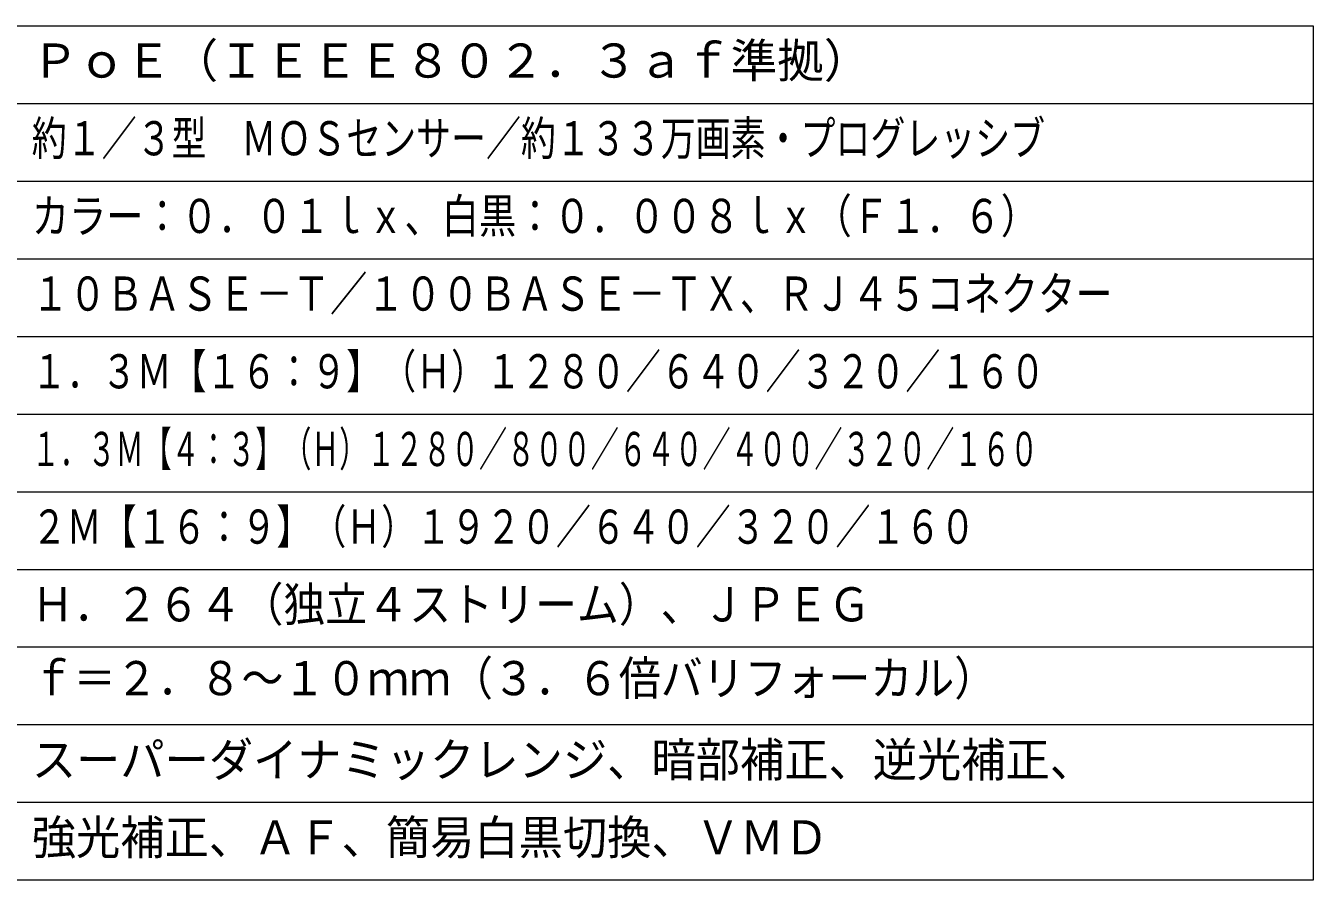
# Model space of a CAD drawing. Units: millimetres, scale not verified. Extents: x -63 to 62, y -56 to 57.
# Drawn here: x -20.4 to 62.5, y -56.4 to -1.4 of the extents above; entities that cross this region are included whole.
import ezdxf
from ezdxf.enums import TextEntityAlignment as Align

# ---------------------------------------------------------------- set-up
doc = ezdxf.new("R2010")
doc.units = ezdxf.units.MM
doc.header["$LTSCALE"] = 0.125
doc.layers.add('0-1_MOJI1', color=7, linetype='Continuous')
doc.layers.add('0-2_WAKU', color=1, linetype='Continuous', lineweight=18)
doc.styles.add('ＭＳ ゴシック', font='')
doc.styles.get('ＭＳ ゴシック').set_extended_font_data('MS Gothic')

msp = doc.modelspace()

# ---------------------------------------------------------------- linework, layer by layer
at = {"layer": '0-2_WAKU', "color": 4}
for p, q in [((-62.5005, -1.3594), (62.4995, -1.3594)), ((62.4995, -1.3594), (62.4995, -56.3594)), ((62.4995, -56.3594), (-62.5005, -56.3594))]:
    msp.add_line(p, q, dxfattribs=at)
at = {"layer": '0-2_WAKU'}
for p, q in [((-62.5005, -6.3594), (62.4995, -6.3594)), ((-62.5005, -11.3594), (62.4995, -11.3594)), ((-62.5005, -16.3594), (62.4995, -16.3594)), ((-62.5005, -21.3594), (62.4995, -21.3594)), ((-62.5005, -26.3594), (62.4995, -26.3594)), ((-62.5005, -31.3594), (62.4995, -31.3594)), ((-62.5005, -36.3594), (62.4995, -36.3594)), ((62.4995, -41.3594), (-62.5005, -41.3594)), ((62.4995, -46.3594), (-62.5005, -46.3594)), ((62.4995, -51.3594), (-62.5005, -51.3594))]:
    msp.add_line(p, q, dxfattribs=at)

# ---------------------------------------------------------------- texts
at = {"layer": '0-1_MOJI1', "style": 'ＭＳ ゴシック'}
msp.add_text('ＰｏＥ（ＩＥＥＥ８０２．３ａｆ準拠）', height=2.199, dxfattribs=at).set_placement((-20.0005, -5.3594), align=Align.BOTTOM_LEFT)
for s, width, p in [('約１／３型\u3000ＭＯＳセンサー／約１３３万画素・プログレッシブ', 0.75, (-20.0005, -10.3594)), ('カラー：０．０１ｌｘ、白黒：０．００８ｌｘ（Ｆ１．６）', 0.8, (-20.0005, -15.3594)), ('１０ＢＡＳＥ－Ｔ／１００ＢＡＳＥ－ＴＸ、ＲＪ４５コネクター', 0.8, (-20.0005, -20.3594)), ('１．３Ｍ【１６：９】（Ｈ）１２８０／６４０／３２０／１６０', 0.75, (-20.0005, -25.3594)), ('１．３Ｍ【４：３】（Ｈ）１２８０／８００／６４０／４００／３２０／１６０', 0.6, (-20.0005, -30.3594)), ('２Ｍ【１６：９】（Ｈ）１９２０／６４０／３２０／１６０', 0.75, (-20.0005, -35.3594)), ('Ｈ．２６４（独立４ストリーム）、ＪＰＥＧ', 0.9, (-20.0005, -40.3594)), ('ｆ＝２．８～１０ｍｍ（３．６倍バリフォーカル）', 0.9, (-20.0005, -45.1109)), ('スーパーダイナミックレンジ、暗部補正、逆光補正、', 0.95, (-20.0005, -50.3594)), ('強光補正、ＡＦ、簡易白黒切換、ＶＭＤ', 0.95, (-20.0005, -55.3594))]:
    msp.add_text(s, height=2.199, dxfattribs=dict(at, width=width)).set_placement(p, align=Align.BOTTOM_LEFT)

doc.saveas('drawing.dxf')
